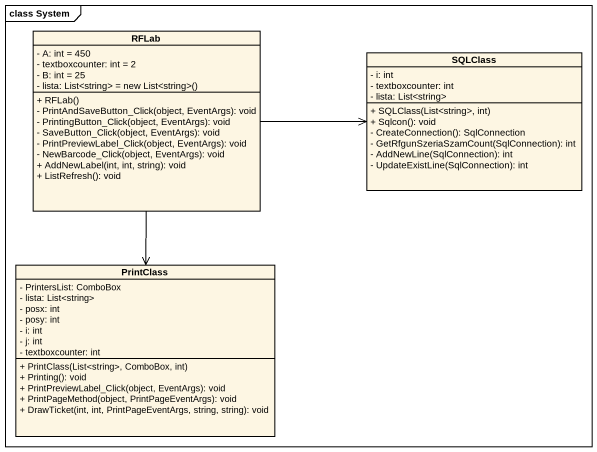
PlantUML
@startuml
mainframe class System
hide circle
hide empty members
skinparam classAttributeIconSize 0
class RFLab {
  - A: int = 450
  - textboxcounter: int = 2
  - B: int = 25
  {field} - lista: List<string> = new List<string>()
  + RFLab()
  - PrintAndSaveButton_Click(object, EventArgs): void
  - PrintingButton_Click(object, EventArgs): void
  - SaveButton_Click(object, EventArgs): void
  - PrintPreviewLabel_Click(object, EventArgs): void
  - NewBarcode_Click(object, EventArgs): void
  + AddNewLabel(int, int, string): void
  + ListRefresh(): void
}
class SQLClass {
  - i: int
  - textboxcounter: int
  - lista: List<string>
  + SQLClass(List<string>, int)
  + Sqlcon(): void
  - CreateConnection(): SqlConnection
  - GetRfgunSzeriaSzamCount(SqlConnection): int
  - AddNewLine(SqlConnection): int
  - UpdateExistLine(SqlConnection): int
}
class PrintClass {
  - PrintersList: ComboBox
  - lista: List<string>
  - posx: int
  - posy: int
  - i: int
  - j: int
  - textboxcounter: int
  + PrintClass(List<string>, ComboBox, int)
  + Printing(): void
  + PrintPreviewLabel_Click(object, EventArgs): void
  + PrintPageMethod(object, PrintPageEventArgs): void
  + DrawTicket(int, int, PrintPageEventArgs, string, string): void
}
RFLab -right-> SQLClass
RFLab --> PrintClass
@enduml
